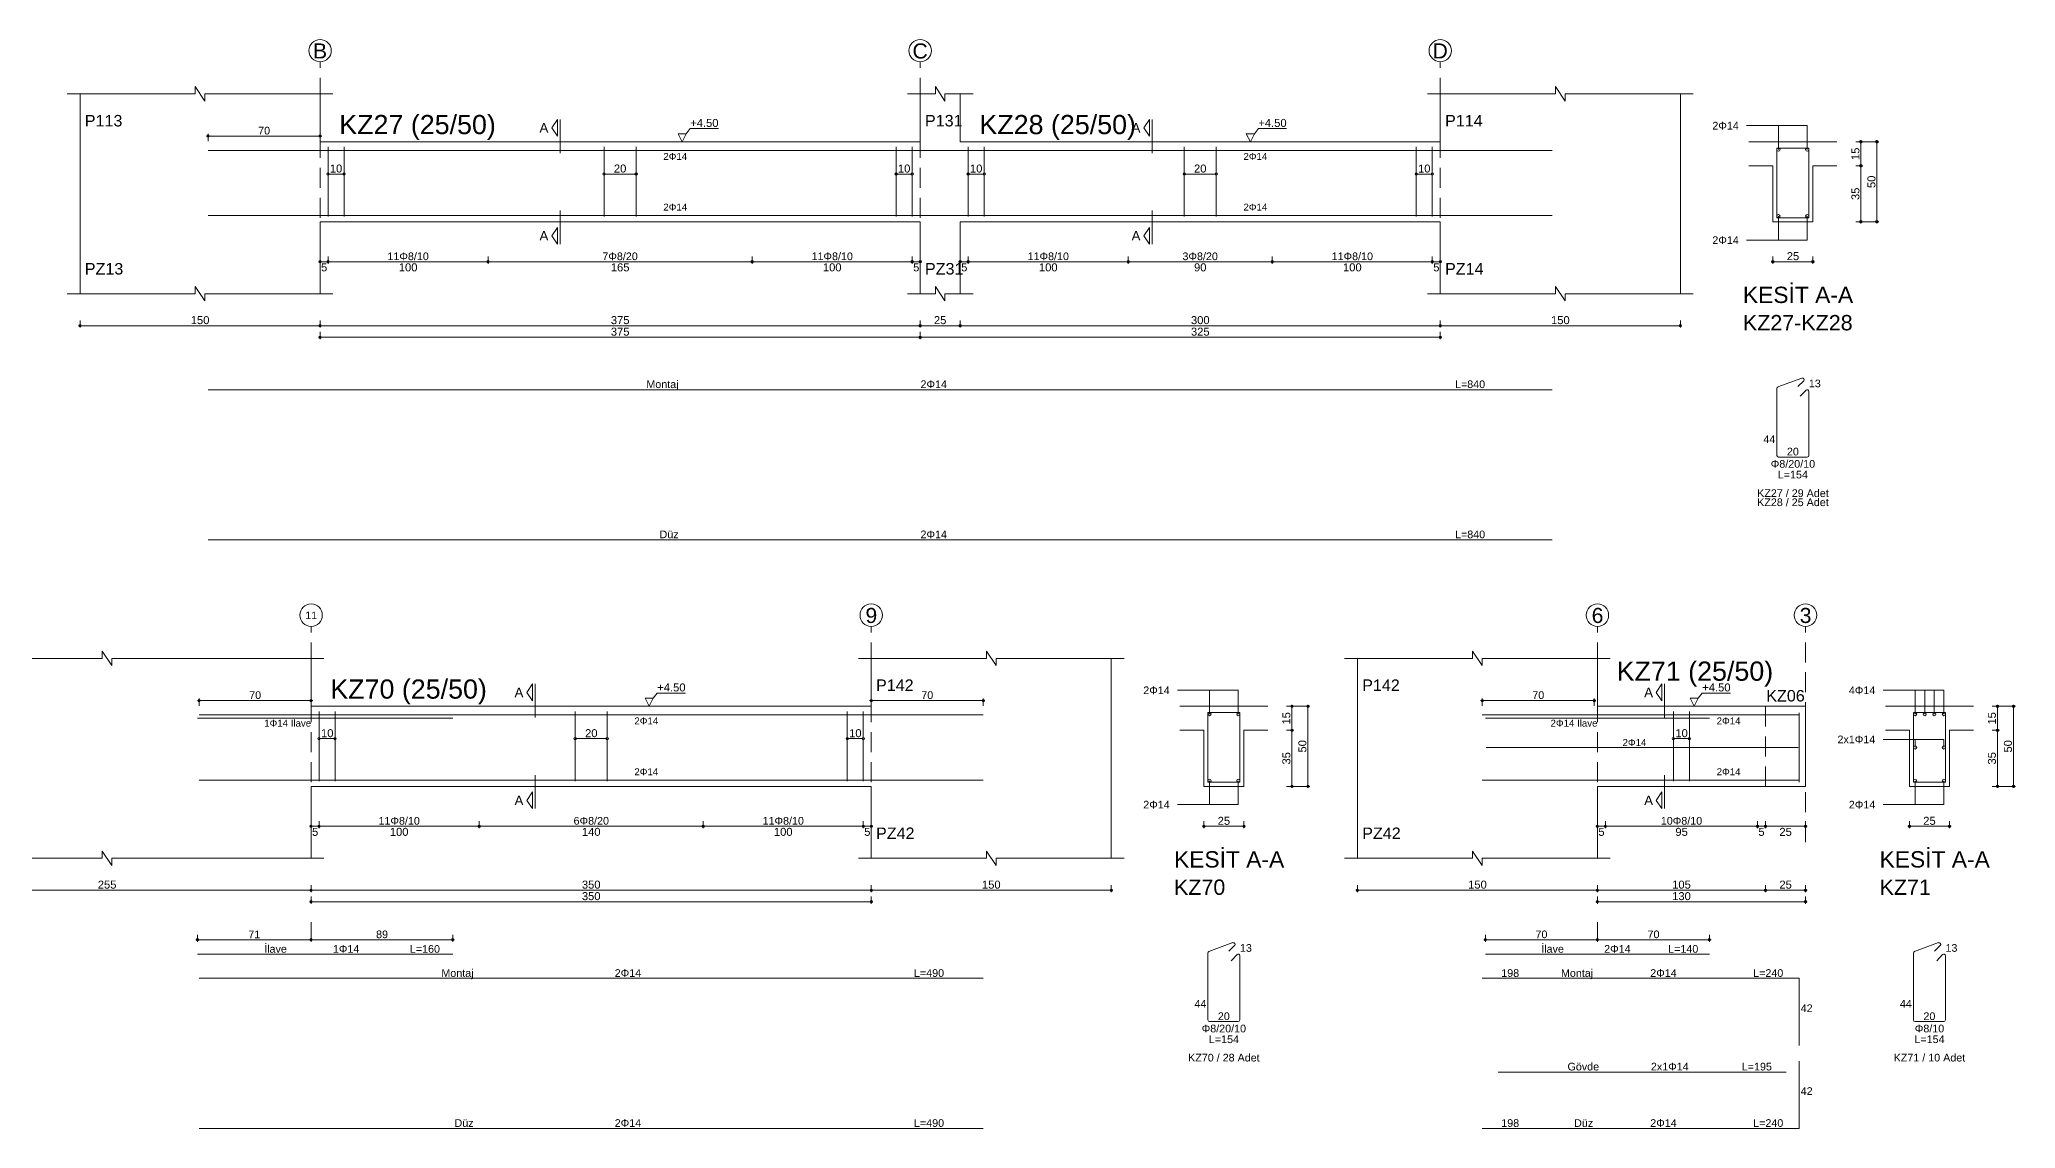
# Model space of a CAD drawing. Header units: millimetres. Extents: x 2232 to 85269, y -3593 to 5869.
# Drawn here: x 28420 to 30272, y -1397 to -375 of the extents above; entities that cross this region are included whole.
import ezdxf

# ---------------------------------------------------------------- set-up
doc = ezdxf.new("R2010")
doc.units = ezdxf.units.MM
doc.linetypes.add('DASHDOT2', pattern=[12.7, 6.35, -3.175, 0, -3.175])
doc.linetypes.add('DASHED4', pattern=[18.75, 12.5, -6.25])
doc.layers.add('aks', color=251, linetype='DASHDOT2', lineweight=35)
for name, color, linetype in [('Donatı Topl. Uzun. Yazısı', 7, 'Continuous'), ('Donatı Uz. Yazısı', 7, 'Continuous'), ('Donatı Yazısı', 7, 'Continuous'), ('Donatı Çizgisi', 7, 'Continuous'), ('Kiriş', 7, 'Continuous'), ('Standart', 7, 'Continuous'), ('Ölçülendirme', 7, 'Continuous')]:
    doc.layers.add(name, color=color, linetype=linetype)
doc.styles.add('arial_1_18', font='arial.ttf', dxfattribs={"height": 0.2})

# ---------------------------------------------------------------- blocks, each defined once
blk = doc.blocks.new('IDE212Entity7291')
at = {"layer": 'aks', "color": 30, "linetype": 'DASHED4', "lineweight": 5}
for points in [[(16126.6, 2001.7), (16126.6, 2136.7)], [(16501.6, 2001.7), (16501.6, 2136.7)], [(16826.6, 2001.7), (16826.6, 2136.7)]]:
    blk.add_lwpolyline(points, dxfattribs=at)
at = {"layer": 'aks', "color": 1, "linetype": 'Continuous', "lineweight": 5}
for centre in [(16126.6, 2143.7), (16501.6, 2143.7), (16826.6, 2143.7)]:
    blk.add_circle(centre, 7, dxfattribs=at)
at = {"layer": 'Donatı Çizgisi', "color": 5, "linetype": 'Continuous', "lineweight": 5}
for points in [[(16056.6, 2081.3), (16896.6, 2081.3)], [(16131.6, 2039.9), (16131.6, 2083.5)], [(16141.6, 2039.9), (16141.6, 2083.5)], [(16304.1, 2039.9), (16304.1, 2083.5)], [(16324.1, 2039.9), (16324.1, 2083.5)], [(16486.6, 2039.9), (16486.6, 2083.5)], [(16496.6, 2039.9), (16496.6, 2083.5)], [(16531.6, 2039.9), (16531.6, 2083.5)], [(16541.6, 2039.9), (16541.6, 2083.5)], [(16666.6, 2039.9), (16666.6, 2083.5)], [(16686.6, 2039.9), (16686.6, 2083.5)], [(16811.6, 2039.9), (16811.6, 2083.5)], [(16821.6, 2039.9), (16821.6, 2083.5)], [(17036.9, 2039.2), (17036.9, 2082.8)], [(17036.9, 2082.8), (17056.9, 2082.8)], [(17056.9, 2039.2), (17056.9, 2082.8)], [(16056.6, 2040.7), (16896.6, 2040.7)], [(17036.9, 2039.2), (17056.9, 2039.2)], [(17037.6, 1933.4), (17052.6, 1938.9)], [(16056.6, 1931.7), (16896.6, 1931.7)], [(17036.9, 1890.6), (17036.9, 1932.5)], [(17050, 1933.6), (17053.7, 1937.2)], [(17051.4, 1927.7), (17055.2, 1931.5)], [(17056.9, 1890.6), (17056.9, 1930.7)], [(17038, 1889.6), (17055.9, 1889.6)], [(16056.6, 1837.8), (16896.6, 1837.8)]]:
    blk.add_lwpolyline(points, dxfattribs=at)
for centre in [(17037.9, 2081.8), (17055.9, 2081.8), (17037.9, 2040.2), (17055.9, 2040.2)]:
    blk.add_circle(centre, 1, dxfattribs=at)
for centre, start, end in [((17053, 1937.9), 315, 110), ((17038, 1932.5), 110, 180), ((17055.9, 1930.7), 0, 135), ((17038, 1890.6), 180, 270), ((17055.9, 1890.6), 270, 0)]:
    blk.add_arc(centre, 1.02, start, end, dxfattribs=at)
at = {"layer": 'Kiriş', "color": 1, "linetype": 'Continuous', "lineweight": 5}
for points in [[(15968.6, 2116.7), (16048.6, 2116.7)], [(15976.6, 1991.7), (15976.6, 2116.7)], [(16048.6, 2116.7), (16048.6, 2121.2)], [(16054.6, 2112.2), (16048.6, 2121.2)], [(16054.6, 2112.2), (16054.6, 2116.7)], [(16054.6, 2116.7), (16134.6, 2116.7)], [(16126.6, 2086.7), (16126.6, 2116.7)], [(16493.6, 2116.7), (16511.1, 2116.7)], [(16501.6, 2086.7), (16501.6, 2116.7)], [(16511.1, 2116.7), (16511.1, 2121.2)], [(16517.1, 2112.2), (16511.1, 2121.2)], [(16517.1, 2116.7), (16534.6, 2116.7)], [(16517.1, 2112.2), (16517.1, 2116.7)], [(16526.6, 2086.7), (16526.6, 2116.7)], [(16818.6, 2116.7), (16898.6, 2116.7)], [(16826.6, 2086.7), (16826.6, 2116.7)], [(16898.6, 2116.7), (16898.6, 2121.2)], [(16904.6, 2112.2), (16898.6, 2121.2)], [(16904.6, 2116.7), (16984.6, 2116.7)], [(16904.6, 2112.2), (16904.6, 2116.7)], [(16976.6, 1991.7), (16976.6, 2116.7)], [(16126.6, 2086.7), (16501.6, 2086.7)], [(16526.6, 2086.7), (16826.6, 2086.7)], [(17019.4, 2086.7), (17074.4, 2086.7)], [(17019.4, 2071.7), (17034.4, 2071.7)], [(17034.4, 2036.7), (17034.4, 2071.7)], [(17059.4, 2071.7), (17074.4, 2071.7)], [(17059.4, 2036.7), (17059.4, 2071.7)], [(16126.6, 2036.7), (16501.6, 2036.7)], [(16126.6, 1991.7), (16126.6, 2036.7)], [(16501.6, 1991.7), (16501.6, 2036.7)], [(16526.6, 2036.7), (16826.6, 2036.7)], [(16526.6, 1991.7), (16526.6, 2036.7)], [(16826.6, 1991.7), (16826.6, 2036.7)], [(17034.4, 2036.7), (17059.4, 2036.7)], [(15968.6, 1991.7), (16048.6, 1991.7)], [(16054.6, 1987.2), (16048.6, 1996.2)], [(16048.6, 1991.7), (16048.6, 1996.2)], [(16054.6, 1991.7), (16134.6, 1991.7)], [(16054.6, 1987.2), (16054.6, 1991.7)], [(16493.6, 1991.7), (16511.1, 1991.7)], [(16517.1, 1987.2), (16511.1, 1996.2)], [(16511.1, 1991.7), (16511.1, 1996.2)], [(16517.1, 1991.7), (16534.6, 1991.7)], [(16517.1, 1987.2), (16517.1, 1991.7)], [(16818.6, 1991.7), (16898.6, 1991.7)], [(16904.6, 1987.2), (16898.6, 1996.2)], [(16898.6, 1991.7), (16898.6, 1996.2)], [(16904.6, 1991.7), (16984.6, 1991.7)], [(16904.6, 1987.2), (16904.6, 1991.7)]]:
    blk.add_lwpolyline(points, dxfattribs=at)
at = {"layer": 'Ölçülendirme', "color": 1, "linetype": 'Continuous', "lineweight": 5}
for points in [[(16271.4, 2095.5), (16274.9, 2100.7)], [(16274.9, 2090.2), (16274.9, 2100.7)], [(16276.6, 2079.7), (16276.6, 2100.7)], [(16641.4, 2095.5), (16644.9, 2100.7)], [(16644.9, 2090.2), (16644.9, 2100.7)], [(16646.6, 2079.7), (16646.6, 2100.7)], [(16055.6, 2090.3), (16127.6, 2090.3)], [(16056.6, 2087.1), (16056.6, 2091.6)], [(16126.6, 2087.1), (16126.6, 2091.6)], [(16274.9, 2090.2), (16271.4, 2095.5)], [(16352.9, 2086.7), (16350.4, 2091.7)], [(16350.4, 2091.7), (16355.4, 2091.7)], [(16355.4, 2091.7), (16352.9, 2086.7)], [(16355.4, 2091.7), (16357.9, 2095)], [(16357.9, 2095), (16375.5, 2095)], [(16644.9, 2090.2), (16641.4, 2095.5)], [(16707.9, 2086.7), (16705.4, 2091.7)], [(16705.4, 2091.7), (16710.4, 2091.7)], [(16710.4, 2091.7), (16707.9, 2086.7)], [(16710.4, 2091.7), (16712.9, 2095)], [(16712.9, 2095), (16730.5, 2095)], [(17017.9, 2096.8), (17055.9, 2096.8)], [(17037.9, 2081.8), (17037.9, 2096.8)], [(17055.9, 2081.8), (17055.9, 2096.8)], [(17089.4, 2035.7), (17089.4, 2087.7)], [(17099.4, 2035.7), (17099.4, 2087.7)], [(16352.9, 2086.7), (16352.9, 2086.7)], [(16707.9, 2086.7), (16707.9, 2086.7)], [(17086.2, 2086.7), (17100.7, 2086.7)], [(16131.6, 2066.5), (16141.6, 2066.5)], [(16304.1, 2066.5), (16324.1, 2066.5)], [(16486.6, 2066.5), (16496.6, 2066.5)], [(16531.6, 2066.5), (16541.6, 2066.5)], [(16666.6, 2066.5), (16686.6, 2066.5)], [(16811.6, 2066.5), (16821.6, 2066.5)], [(17086.2, 2071.7), (17090.7, 2071.7)], [(16276.6, 2022.7), (16276.6, 2043.7)], [(16646.6, 2022.7), (16646.6, 2043.7)], [(17037.9, 2025.2), (17037.9, 2040.2)], [(17055.9, 2025.2), (17055.9, 2040.2)], [(16271.4, 2028), (16274.9, 2033.2)], [(16274.9, 2022.7), (16271.4, 2028)], [(16274.9, 2022.7), (16274.9, 2033.2)], [(16641.4, 2028), (16644.9, 2033.2)], [(16644.9, 2022.7), (16641.4, 2028)], [(16644.9, 2022.7), (16644.9, 2033.2)], [(17017.9, 2025.2), (17055.9, 2025.2)], [(17086.2, 2036.7), (17100.7, 2036.7)], [(16126.6, 2010.5), (16126.6, 2015)], [(16131.6, 2010.5), (16131.6, 2015)], [(16231.6, 2010.5), (16231.6, 2015)], [(16396.6, 2010.5), (16396.6, 2015)], [(16496.6, 2010.5), (16496.6, 2015)], [(16501.6, 2010.5), (16501.6, 2015)], [(16526.6, 2010.5), (16526.6, 2015)], [(16531.6, 2010.5), (16531.6, 2015)], [(16631.6, 2010.5), (16631.6, 2015)], [(16721.6, 2010.5), (16721.6, 2015)], [(16821.6, 2010.5), (16821.6, 2015)], [(16826.6, 2010.5), (16826.6, 2015)], [(17034.4, 2010.5), (17034.4, 2015)], [(17059.4, 2010.5), (17059.4, 2015)], [(16125.6, 2011.7), (16502.6, 2011.7)], [(16525.6, 2011.7), (16827.6, 2011.7)], [(17033.4, 2011.7), (17060.4, 2011.7)], [(15975.6, 1971.7), (16977.6, 1971.7)], [(15976.6, 1970.5), (15976.6, 1975)], [(16125.6, 1964.5), (16827.6, 1964.5)], [(16126.6, 1970.5), (16126.6, 1975)], [(16126.6, 1963.3), (16126.6, 1967.8)], [(16501.6, 1970.5), (16501.6, 1975)], [(16501.6, 1963.3), (16501.6, 1967.8)], [(16526.6, 1970.5), (16526.6, 1975)], [(16826.6, 1970.5), (16826.6, 1975)], [(16826.6, 1963.3), (16826.6, 1967.8)], [(16976.6, 1970.5), (16976.6, 1975)]]:
    blk.add_lwpolyline(points, dxfattribs=at)
for centre in [(16056.6, 2090.3), (16126.6, 2090.3), (17089.4, 2086.7), (17099.4, 2086.7), (16131.6, 2066.5), (16141.6, 2066.5), (16304.1, 2066.5), (16324.1, 2066.5), (16486.6, 2066.5), (16496.6, 2066.5), (16531.6, 2066.5), (16541.6, 2066.5), (16666.6, 2066.5), (16686.6, 2066.5), (16811.6, 2066.5), (16821.6, 2066.5), (17089.4, 2071.7), (17089.4, 2036.7), (17099.4, 2036.7), (16126.6, 2011.7), (16131.6, 2011.7), (16131.6, 2011.7), (16231.6, 2011.7), (16231.6, 2011.7), (16396.6, 2011.7), (16396.6, 2011.7), (16496.6, 2011.7), (16496.6, 2011.7), (16501.6, 2011.7), (16526.6, 2011.7), (16531.6, 2011.7), (16531.6, 2011.7), (16631.6, 2011.7), (16631.6, 2011.7), (16721.6, 2011.7), (16721.6, 2011.7), (16821.6, 2011.7), (16821.6, 2011.7), (16826.6, 2011.7), (17034.4, 2011.7), (17059.4, 2011.7), (15976.6, 1971.7), (16126.6, 1971.7), (16126.6, 1971.7), (16126.6, 1964.5), (16501.6, 1971.7), (16501.6, 1971.7), (16501.6, 1964.5), (16501.6, 1964.5), (16526.6, 1971.7), (16526.6, 1971.7), (16826.6, 1971.7), (16826.6, 1971.7), (16826.6, 1964.5), (16976.6, 1971.7)]:
    blk.add_circle(centre, 0.75, dxfattribs=at)
at = {"layer": 'aks', "color": 1, "linetype": 'Continuous', "lineweight": 5, "style": 'arial_1_18'}
for s, p in [('B', (16122.2, 2138.8)), ('C', (16496.8, 2138.8)), ('D', (16821.8, 2138.8))]:
    blk.add_text(s, height=9.45, dxfattribs=at).set_placement(p)
at = {"layer": 'Donatı Topl. Uzun. Yazısı', "color": 1, "linetype": 'Continuous', "lineweight": 5, "style": 'arial_1_18'}
for s, p in [('L=840', (16835.8, 1932.7)), ('L=154', (17037.5, 1876.2)), ('L=840', (16835.8, 1838.8))]:
    blk.add_text(s, height=4.8, dxfattribs=at).set_placement(p)
at = {"layer": 'Donatı Uz. Yazısı', "color": 1, "linetype": 'Continuous', "lineweight": 5, "style": 'arial_1_18'}
for s, p in [('13', (17056.9, 1933.2)), ('44', (17028.5, 1898.3)), ('20', (17043.2, 1890.6))]:
    blk.add_text(s, height=4.8, dxfattribs=at).set_placement(p)
at = {"layer": 'Donatı Yazısı', "color": 5, "linetype": 'Continuous', "lineweight": 5, "style": 'arial_1_18'}
for s, p in [('2Φ14', (16996.6, 2094.4)), ('2Φ14', (16996.6, 2022.8)), ('2Φ14', (16501.8, 1932.7)), ('Φ8/20/10', (17033.1, 1882.9)), ('KZ27 / 29 Adet', (17024.6, 1864.6)), ('KZ28 / 25 Adet', (17024.6, 1858.9)), ('2Φ14', (16501.8, 1838.8))]:
    blk.add_text(s, height=4.8, dxfattribs=at).set_placement(p)
for p in [(16341.1, 2075.4), (16703.6, 2075.4), (16341.1, 2043.7), (16703.6, 2043.7)]:
    blk.add_text('2Φ14', height=4.32, rotation=360, dxfattribs=at).set_placement(p)
at = {"layer": 'Donatı Yazısı', "color": 1, "linetype": 'Continuous', "lineweight": 5, "style": 'arial_1_18'}
for s, p in [('Montaj', (16330.5, 1932.7)), ('Düz', (16338.7, 1838.8))]:
    blk.add_text(s, height=4.8, dxfattribs=at).set_placement(p)
at = {"layer": 'Kiriş', "color": 1, "linetype": 'Continuous', "lineweight": 5, "style": 'arial_1_18'}
for s, height, p in [('P113', 7.2, (15979.6, 2096.3)), ('KZ27 (25/50)', 12, (16138.6, 2091.5)), ('P131', 7.2, (16504.6, 2096.3)), ('KZ28 (25/50)', 12, (16538.6, 2091.5)), ('P114', 7.2, (16829.6, 2096.3)), ('PZ13', 7.2, (15979.6, 2003.7)), ('PZ31', 7.2, (16504.6, 2003.7)), ('PZ14', 7.2, (16829.6, 2003.7)), ('KESİT A-A', 10.2, (17015.7, 1985.9)), ('KZ27-KZ28', 9.6, (17015.7, 1968.8))]:
    blk.add_text(s, height=height, dxfattribs=at).set_placement(p)
at = {"layer": 'Ölçülendirme', "color": 1, "linetype": 'Continuous', "lineweight": 5, "style": 'arial_1_18'}
for s, height, p in [('+4.50', 5, (16357.9, 2096)), ('+4.50', 5, (16712.9, 2096)), ('70', 4.8, (16087.9, 2091.3)), ('A', 5.95, (16263.7, 2092.5)), ('A', 5.95, (16633.7, 2092.5)), ('A', 5.95, (16263.7, 2025)), ('A', 5.95, (16633.7, 2025)), ('25', 5, (17043.1, 2012.7)), ('5', 5, (16127.2, 2005.7)), ('100', 5, (16175.8, 2005.7)), ('165', 5, (16308.3, 2005.7)), ('100', 5, (16440.8, 2005.7)), ('5', 5, (16497.2, 2005.7)), ('5', 5, (16527.2, 2005.7)), ('100', 5, (16575.8, 2005.7)), ('90', 5, (16672.7, 2005.7)), ('100', 5, (16765.8, 2005.7)), ('5', 5, (16822.2, 2005.7)), ('150', 5, (16045.8, 1972.7)), ('375', 5, (16308.3, 1972.7)), ('25', 5, (16510.2, 1972.7)), ('300', 5, (16670.8, 1972.7)), ('150', 5, (16895.8, 1972.7)), ('375', 5, (16308.3, 1965.5)), ('325', 5, (16670.8, 1965.5))]:
    blk.add_text(s, height=height, dxfattribs=at).set_placement(p)
for s, rotation, p in [('15', 90, (17088.5, 2075.3)), ('10', 360, (16132.7, 2067.5)), ('20', 360, (16310.2, 2067.5)), ('10', 360, (16487.7, 2067.5)), ('10', 360, (16532.7, 2067.5)), ('20', 360, (16672.7, 2067.5)), ('10', 360, (16812.7, 2067.5)), ('50', 90, (17098.5, 2057.8)), ('35', 90, (17088.5, 2050.3))]:
    blk.add_text(s, height=5, rotation=rotation, dxfattribs=at).set_placement(p)
at = {"layer": 'Ölçülendirme', "color": 5, "linetype": 'Continuous', "lineweight": 5, "style": 'arial_1_18'}
for s, p in [('11Φ8/10', (16168.7, 2012.7)), ('7Φ8/20', (16303, 2012.7)), ('11Φ8/10', (16433.7, 2012.7)), ('11Φ8/10', (16568.7, 2012.7)), ('3Φ8/20', (16665.5, 2012.7)), ('11Φ8/10', (16758.7, 2012.7))]:
    blk.add_text(s, height=4.8, dxfattribs=at).set_placement(p)
blk = doc.blocks.new('IDE212Entity7321')
at = {"layer": 'aks', "color": 30, "linetype": 'DASHED4', "lineweight": 5}
for points in [[(16121, 1648.7), (16121, 1783.7)], [(16471, 1648.7), (16471, 1783.7)], [(16121, 1587.7), (16121, 1598.7)]]:
    blk.add_lwpolyline(points, dxfattribs=at)
at = {"layer": 'aks', "color": 1, "linetype": 'Continuous', "lineweight": 5}
for centre in [(16121, 1790.7), (16471, 1790.7)]:
    blk.add_circle(centre, 7, dxfattribs=at)
at = {"layer": 'Donatı Çizgisi', "color": 5, "linetype": 'Continuous', "lineweight": 5}
for points in [[(16126, 1686.9), (16126, 1730.5)], [(16136, 1686.9), (16136, 1730.5)], [(16286, 1686.9), (16286, 1730.5)], [(16306, 1686.9), (16306, 1730.5)], [(16456, 1686.9), (16456, 1730.5)], [(16466, 1686.9), (16466, 1730.5)], [(16681.4, 1686.2), (16681.4, 1729.8)], [(16681.4, 1729.8), (16701.4, 1729.8)], [(16701.4, 1686.2), (16701.4, 1729.8)], [(16050, 1726.3), (16209.5, 1726.3)], [(16051, 1728.3), (16541, 1728.3)], [(16051, 1687.6), (16541, 1687.6)], [(16681.4, 1686.2), (16701.4, 1686.2)], [(16682, 1580.4), (16697, 1585.9)], [(16694.5, 1580.5), (16698.1, 1584.2)], [(16050, 1578.7), (16209.5, 1578.7)], [(16681.4, 1537.6), (16681.4, 1579.4)], [(16695.9, 1574.6), (16699.6, 1578.4)], [(16701.4, 1537.6), (16701.4, 1577.7)], [(16051, 1563.6), (16541, 1563.6)], [(16682.4, 1536.6), (16700.3, 1536.6)], [(16051, 1469.7), (16541, 1469.7)]]:
    blk.add_lwpolyline(points, dxfattribs=at)
for centre in [(16682.4, 1728.8), (16700.4, 1728.8), (16682.4, 1687.2), (16700.4, 1687.2)]:
    blk.add_circle(centre, 1, dxfattribs=at)
for centre, start, end in [((16697.4, 1584.9), 315, 110), ((16682.4, 1579.4), 110, 180), ((16700.3, 1577.7), 0, 135), ((16682.4, 1537.6), 180, 270), ((16700.3, 1537.6), 270, 0)]:
    blk.add_arc(centre, 1.02, start, end, dxfattribs=at)
at = {"layer": 'Kiriş', "color": 1, "linetype": 'Continuous', "lineweight": 5}
for points in [[(15990.5, 1763.7), (15990.5, 1768.2)], [(15996.5, 1759.2), (15990.5, 1768.2)], [(16543, 1763.7), (16543, 1768.2)], [(16549, 1759.2), (16543, 1768.2)], [(15858, 1763.7), (15990.5, 1763.7)], [(15866, 1638.7), (15866, 1763.7)], [(15996.5, 1759.2), (15996.5, 1763.7)], [(15996.5, 1763.7), (16129, 1763.7)], [(16121, 1733.7), (16121, 1763.7)], [(16463, 1763.7), (16543, 1763.7)], [(16471, 1733.7), (16471, 1763.7)], [(16549, 1763.7), (16629, 1763.7)], [(16549, 1759.2), (16549, 1763.7)], [(16621, 1638.7), (16621, 1763.7)], [(16121, 1733.7), (16471, 1733.7)], [(16663.9, 1733.7), (16718.9, 1733.7)], [(16663.9, 1718.7), (16678.9, 1718.7)], [(16678.9, 1683.6), (16678.9, 1718.7)], [(16703.9, 1718.7), (16718.9, 1718.7)], [(16703.9, 1683.6), (16703.9, 1718.7)], [(16121, 1683.6), (16471, 1683.6)], [(16121, 1638.7), (16121, 1683.6)], [(16471, 1638.7), (16471, 1683.6)], [(16678.9, 1683.6), (16703.9, 1683.6)], [(15996.5, 1634.2), (15990.5, 1643.2)], [(15990.5, 1638.7), (15990.5, 1643.2)], [(16549, 1634.2), (16543, 1643.2)], [(16543, 1638.7), (16543, 1643.2)], [(15858, 1638.7), (15990.5, 1638.7)], [(15996.5, 1638.7), (16129, 1638.7)], [(15996.5, 1634.2), (15996.5, 1638.7)], [(16463, 1638.7), (16543, 1638.7)], [(16549, 1638.7), (16629, 1638.7)], [(16549, 1634.2), (16549, 1638.7)]]:
    blk.add_lwpolyline(points, dxfattribs=at)
at = {"layer": 'Ölçülendirme', "color": 1, "linetype": 'Continuous', "lineweight": 5}
for points in [[(16255.8, 1742.4), (16259.3, 1747.7)], [(16259.3, 1737.2), (16255.8, 1742.4)], [(16259.3, 1737.2), (16259.3, 1747.7)], [(16261, 1726.7), (16261, 1747.7)], [(16334.8, 1738.7), (16337.3, 1742)], [(16337.3, 1742), (16355, 1742)], [(16662.4, 1743.8), (16700.4, 1743.8)], [(16682.4, 1728.8), (16682.4, 1743.8)], [(16700.4, 1728.8), (16700.4, 1743.8)], [(16050, 1737.3), (16122, 1737.3)], [(16051, 1734), (16051, 1738.5)], [(16121, 1734), (16121, 1738.5)], [(16332.3, 1733.7), (16329.8, 1738.7)], [(16329.8, 1738.7), (16334.8, 1738.7)], [(16334.8, 1738.7), (16332.3, 1733.7)], [(16332.3, 1733.7), (16332.3, 1733.7)], [(16470, 1737.3), (16542, 1737.3)], [(16471, 1734), (16471, 1738.5)], [(16541, 1734), (16541, 1738.5)], [(16730.6, 1733.7), (16745.1, 1733.7)], [(16733.9, 1682.7), (16733.9, 1734.7)], [(16743.9, 1682.7), (16743.9, 1734.7)], [(16730.6, 1718.7), (16735.1, 1718.7)], [(16126, 1713.5), (16136, 1713.5)], [(16286, 1713.5), (16306, 1713.5)], [(16456, 1713.5), (16466, 1713.5)], [(16255.8, 1674.9), (16259.3, 1680.2)], [(16259.3, 1669.7), (16259.3, 1680.2)], [(16261, 1669.7), (16261, 1690.7)], [(16682.4, 1672.2), (16682.4, 1687.2)], [(16700.4, 1672.2), (16700.4, 1687.2)], [(16730.6, 1683.6), (16745.1, 1683.6)], [(16259.3, 1669.7), (16255.8, 1674.9)], [(16662.4, 1672.2), (16700.4, 1672.2)], [(16120, 1658.7), (16472, 1658.7)], [(16121, 1657.4), (16121, 1661.9)], [(16126, 1657.4), (16126, 1661.9)], [(16226, 1657.4), (16226, 1661.9)], [(16366, 1657.4), (16366, 1661.9)], [(16466, 1657.4), (16466, 1661.9)], [(16471, 1657.4), (16471, 1661.9)], [(16677.9, 1658.7), (16704.9, 1658.7)], [(16678.9, 1657.4), (16678.9, 1661.9)], [(16703.9, 1657.4), (16703.9, 1661.9)], [(15865, 1618.7), (16622, 1618.7)], [(15866, 1617.4), (15866, 1621.9)], [(16121, 1617.4), (16121, 1621.9)], [(16471, 1617.4), (16471, 1621.9)], [(16621, 1617.4), (16621, 1621.9)], [(16120, 1611.5), (16472, 1611.5)], [(16121, 1610.2), (16121, 1614.7)], [(16471, 1610.2), (16471, 1614.7)], [(16049, 1587.7), (16122, 1587.7)], [(16050, 1586.4), (16050, 1590.9)], [(16120, 1587.7), (16210.5, 1587.7)], [(16121, 1586.4), (16121, 1590.9)], [(16121, 1586.4), (16121, 1590.9)], [(16209.5, 1586.4), (16209.5, 1590.9)]]:
    blk.add_lwpolyline(points, dxfattribs=at)
for centre in [(16051, 1737.3), (16121, 1737.3), (16471, 1737.3), (16541, 1737.3), (16733.9, 1733.7), (16743.9, 1733.7), (16733.9, 1718.7), (16126, 1713.5), (16136, 1713.5), (16286, 1713.5), (16306, 1713.5), (16456, 1713.5), (16466, 1713.5), (16733.9, 1683.6), (16743.9, 1683.6), (16121, 1658.7), (16126, 1658.7), (16126, 1658.7), (16226, 1658.7), (16226, 1658.7), (16366, 1658.7), (16366, 1658.7), (16466, 1658.7), (16466, 1658.7), (16471, 1658.7), (16678.9, 1658.7), (16703.9, 1658.7), (15866, 1618.7), (16121, 1618.7), (16121, 1618.7), (16471, 1618.7), (16471, 1618.7), (16621, 1618.7), (16121, 1611.5), (16471, 1611.5), (16050, 1587.7), (16121, 1587.7), (16121, 1587.7), (16209.5, 1587.7)]:
    blk.add_circle(centre, 0.75, dxfattribs=at)
at = {"layer": 'aks', "color": 1, "linetype": 'Continuous', "lineweight": 5, "style": 'arial_1_18'}
for s, height, p in [('11', 4.73, (16117.4, 1788.2)), ('9', 9.45, (16467.4, 1785.8))]:
    blk.add_text(s, height=height, dxfattribs=at).set_placement(p)
at = {"layer": 'Donatı Topl. Uzun. Yazısı', "color": 1, "linetype": 'Continuous', "lineweight": 5, "style": 'arial_1_18'}
for s, p in [('L=160', (16182.7, 1579.6)), ('L=490', (16497.7, 1564.5)), ('L=154', (16682, 1523.1)), ('L=490', (16497.7, 1470.7))]:
    blk.add_text(s, height=4.8, dxfattribs=at).set_placement(p)
at = {"layer": 'Donatı Uz. Yazısı', "color": 1, "linetype": 'Continuous', "lineweight": 5, "style": 'arial_1_18'}
for s, p in [('13', (16701.4, 1580.2)), ('44', (16673, 1545.3)), ('20', (16687.6, 1537.5))]:
    blk.add_text(s, height=4.8, dxfattribs=at).set_placement(p)
at = {"layer": 'Donatı Yazısı', "color": 5, "linetype": 'Continuous', "lineweight": 5, "style": 'arial_1_18'}
for s, height, p in [('2Φ14', 4.8, (16641, 1741.3)), ('1Φ14 İlave', 4.32, (16091.7, 1721)), ('2Φ14', 4.8, (16641, 1669.8)), ('1Φ14', 4.8, (16134.6, 1579.6)), ('2Φ14', 4.8, (16310.7, 1564.5)), ('Φ8/20/10', 4.8, (16677.5, 1529.8)), ('KZ70 / 28 Adet', 4.8, (16669, 1511.6)), ('2Φ14', 4.8, (16310.7, 1470.7))]:
    blk.add_text(s, height=height, dxfattribs=at).set_placement(p)
for p in [(16323, 1722.4), (16323, 1690.6)]:
    blk.add_text('2Φ14', height=4.32, rotation=360, dxfattribs=at).set_placement(p)
at = {"layer": 'Donatı Yazısı', "color": 1, "linetype": 'Continuous', "lineweight": 5, "style": 'arial_1_18'}
for s, p in [('İlave', (16091.7, 1579.6)), ('Montaj', (16202.4, 1564.5)), ('Düz', (16210.6, 1470.7))]:
    blk.add_text(s, height=4.8, dxfattribs=at).set_placement(p)
at = {"layer": 'Kiriş', "color": 1, "linetype": 'Continuous', "lineweight": 5, "style": 'arial_1_18'}
for s, height, p in [('P141', 7.2, (15869, 1743.3)), ('KZ70 (25/50)', 12, (16133, 1738.5)), ('P142', 7.2, (16474, 1743.3)), ('PZ41', 7.2, (15869, 1650.7)), ('PZ42', 7.2, (16474, 1650.7)), ('KESİT A-A', 10.2, (16660.2, 1632.9)), ('KZ70', 9.6, (16660.2, 1615.8))]:
    blk.add_text(s, height=height, dxfattribs=at).set_placement(p)
at = {"layer": 'Ölçülendirme', "color": 1, "linetype": 'Continuous', "lineweight": 5, "style": 'arial_1_18'}
for s, height, p in [('70', 4.8, (16082.3, 1738.3)), ('A', 5.95, (16248.1, 1739.4)), ('+4.50', 5, (16337.3, 1743)), ('70', 4.8, (16502.3, 1738.3)), ('A', 5.95, (16248.1, 1671.9)), ('5', 5, (16121.6, 1652.7)), ('100', 5, (16170.2, 1652.7)), ('140', 5, (16290.2, 1652.7)), ('100', 5, (16410.2, 1652.7)), ('5', 5, (16466.6, 1652.7)), ('25', 5, (16687.5, 1659.6)), ('255', 5, (15987.7, 1619.7)), ('350', 5, (16290.2, 1619.7)), ('350', 5, (16290.2, 1612.5)), ('150', 5, (16540.2, 1619.7))]:
    blk.add_text(s, height=height, dxfattribs=at).set_placement(p)
for s, rotation, p in [('15', 90, (16732.9, 1722.3)), ('10', 360, (16127.2, 1714.4)), ('20', 360, (16292.2, 1714.4)), ('10', 360, (16457.2, 1714.4)), ('35', 90, (16732.9, 1697.3)), ('50', 90, (16742.9, 1704.8))]:
    blk.add_text(s, height=5, rotation=rotation, dxfattribs=at).set_placement(p)
at = {"layer": 'Ölçülendirme', "color": 5, "linetype": 'Continuous', "lineweight": 5, "style": 'arial_1_18'}
for s, p in [('11Φ8/10', (16163.1, 1659.7)), ('6Φ8/20', (16285, 1659.7)), ('11Φ8/10', (16403.1, 1659.7)), ('71', (16081.8, 1588.7)), ('89', (16161.6, 1588.7))]:
    blk.add_text(s, height=4.8, dxfattribs=at).set_placement(p)
blk = doc.blocks.new('IDE212Entity7322')
at = {"layer": 'aks', "color": 30, "linetype": 'DASHED4', "lineweight": 5}
for points in [[(16924.8, 1648.7), (16924.8, 1783.7)], [(17054.8, 1648.7), (17054.8, 1783.7)], [(16924.8, 1587.7), (16924.8, 1598.7)]]:
    blk.add_lwpolyline(points, dxfattribs=at)
at = {"layer": 'aks', "color": 1, "linetype": 'Continuous', "lineweight": 5}
for centre in [(16924.8, 1790.7), (17054.8, 1790.7)]:
    blk.add_circle(centre, 7, dxfattribs=at)
at = {"layer": 'Donatı Çizgisi', "color": 5, "linetype": 'Continuous', "lineweight": 5}
for points in [[(16972.3, 1686.9), (16972.3, 1730.5)], [(16982.3, 1686.9), (16982.3, 1730.5)], [(17050.8, 1686.3), (17050.8, 1729.7)], [(17122.3, 1686.2), (17122.3, 1729.8)], [(17122.3, 1729.8), (17142.3, 1729.8)], [(17142.3, 1686.2), (17142.3, 1729.8)], [(16852.8, 1728.3), (17050.8, 1728.3)], [(16854.8, 1726.3), (16994.8, 1726.3)], [(16855.3, 1708), (17050.3, 1708)], [(16852.8, 1687.6), (17050.8, 1687.6)], [(17122.3, 1686.2), (17142.3, 1686.2)], [(17122.9, 1580.4), (17137.9, 1585.9)], [(17135.4, 1580.5), (17139, 1584.2)], [(16854.8, 1578.7), (16994.8, 1578.7)], [(17122.3, 1537.6), (17122.3, 1579.4)], [(17136.8, 1574.6), (17140.5, 1578.4)], [(17142.3, 1537.6), (17142.3, 1577.7)], [(16852.8, 1563.6), (17050.8, 1563.6)], [(17050.8, 1521.5), (17050.8, 1563.6)], [(17123.3, 1536.6), (17141.2, 1536.6)], [(17050.8, 1469.7), (17050.8, 1511.7)], [(16862.8, 1505), (17042.8, 1505)], [(16852.8, 1469.7), (17050.8, 1469.7)]]:
    blk.add_lwpolyline(points, dxfattribs=at)
for centre in [(17123.3, 1728.8), (17129.3, 1728.8), (17135.3, 1728.8), (17141.3, 1728.8), (17123.3, 1708), (17141.3, 1708), (17123.3, 1687.2), (17141.3, 1687.2)]:
    blk.add_circle(centre, 1, dxfattribs=at)
for centre, start, end in [((17138.3, 1584.9), 315, 110), ((17123.3, 1579.4), 110, 180), ((17141.2, 1577.7), 0, 135), ((17123.3, 1537.6), 180, 270), ((17141.2, 1537.6), 270, 0)]:
    blk.add_arc(centre, 1.02, start, end, dxfattribs=at)
at = {"layer": 'Kiriş', "color": 1, "linetype": 'Continuous', "lineweight": 5}
for points in [[(16846.8, 1763.7), (16846.8, 1768.2)], [(16852.8, 1759.2), (16846.8, 1768.2)], [(16766.8, 1763.7), (16846.8, 1763.7)], [(16774.8, 1638.7), (16774.8, 1763.7)], [(16852.8, 1759.2), (16852.8, 1763.7)], [(16852.8, 1763.7), (16932.8, 1763.7)], [(16924.8, 1733.7), (16924.8, 1763.7)], [(16924.8, 1733.7), (17054.8, 1733.7)], [(17054.8, 1683.6), (17054.8, 1733.7)], [(17104.8, 1733.7), (17159.8, 1733.7)], [(17104.8, 1718.7), (17119.8, 1718.7)], [(17119.8, 1683.6), (17119.8, 1718.7)], [(17144.8, 1718.7), (17159.8, 1718.7)], [(17144.8, 1683.6), (17144.8, 1718.7)], [(16924.8, 1683.6), (17054.8, 1683.6)], [(16924.8, 1638.7), (16924.8, 1683.6)], [(17119.8, 1683.6), (17144.8, 1683.6)], [(16852.8, 1634.2), (16846.8, 1643.2)], [(16846.8, 1638.7), (16846.8, 1643.2)], [(16766.8, 1638.7), (16846.8, 1638.7)], [(16852.8, 1638.7), (16932.8, 1638.7)], [(16852.8, 1634.2), (16852.8, 1638.7)]]:
    blk.add_lwpolyline(points, dxfattribs=at)
at = {"layer": 'Kiriş', "color": 1, "linetype": 'DASHED4', "lineweight": 5}
for points in [[(17029.8, 1683.6), (17029.8, 1733.7)], [(17054.8, 1683.6), (17054.8, 1733.7)]]:
    blk.add_lwpolyline(points, dxfattribs=at)
at = {"layer": 'Ölçülendirme', "color": 1, "linetype": 'Continuous', "lineweight": 5}
for points in [[(16961.6, 1742.4), (16965.1, 1747.7)], [(16965.1, 1737.2), (16961.6, 1742.4)], [(16965.1, 1737.2), (16965.1, 1747.7)], [(16966.8, 1726.7), (16966.8, 1747.7)], [(16987.8, 1738.7), (16990.3, 1742)], [(16990.3, 1742), (17008, 1742)], [(17103.3, 1743.8), (17141.3, 1743.8)], [(17123.3, 1728.8), (17123.3, 1743.8)], [(17129.3, 1728.8), (17129.3, 1743.8)], [(17135.3, 1728.8), (17135.3, 1743.8)], [(17141.3, 1728.8), (17141.3, 1743.8)], [(16851.8, 1737.3), (16923.8, 1737.3)], [(16852.8, 1734), (16852.8, 1738.5)], [(16922.8, 1734), (16922.8, 1738.5)], [(16985.3, 1733.7), (16982.8, 1738.7)], [(16982.8, 1738.7), (16987.8, 1738.7)], [(16987.8, 1738.7), (16985.3, 1733.7)], [(16985.3, 1733.7), (16985.3, 1733.7)], [(17171.5, 1733.7), (17186, 1733.7)], [(17174.8, 1682.7), (17174.8, 1734.7)], [(17184.8, 1682.7), (17184.8, 1734.7)], [(17171.5, 1718.7), (17176, 1718.7)], [(16972.3, 1713.5), (16982.3, 1713.5)], [(17103.3, 1713), (17141.3, 1713)], [(17123.3, 1708), (17123.3, 1713)], [(17141.3, 1708), (17141.3, 1713)], [(16961.6, 1674.9), (16965.1, 1680.2)], [(16965.1, 1669.7), (16965.1, 1680.2)], [(16966.8, 1669.7), (16966.8, 1690.7)], [(17123.3, 1672.2), (17123.3, 1687.2)], [(17141.3, 1672.2), (17141.3, 1687.2)], [(17171.5, 1683.6), (17186, 1683.6)], [(16965.1, 1669.7), (16961.6, 1674.9)], [(17103.3, 1672.2), (17141.3, 1672.2)], [(16923.8, 1658.7), (17055.8, 1658.7)], [(16924.8, 1657.4), (16924.8, 1661.9)], [(16929.8, 1657.4), (16929.8, 1661.9)], [(17024.8, 1657.4), (17024.8, 1661.9)], [(17029.8, 1657.4), (17029.8, 1661.9)], [(17054.8, 1657.4), (17054.8, 1661.9)], [(17118.8, 1658.7), (17145.8, 1658.7)], [(17119.8, 1657.4), (17119.8, 1661.9)], [(17144.8, 1657.4), (17144.8, 1661.9)], [(16773.8, 1618.7), (17055.8, 1618.7)], [(16774.8, 1617.4), (16774.8, 1621.9)], [(16924.8, 1617.4), (16924.8, 1621.9)], [(17029.8, 1617.4), (17029.8, 1621.9)], [(17054.8, 1617.4), (17054.8, 1621.9)], [(16923.8, 1611.5), (17055.8, 1611.5)], [(16924.8, 1610.2), (16924.8, 1614.7)], [(17054.8, 1610.2), (17054.8, 1614.7)], [(16853.8, 1587.7), (16925.8, 1587.7)], [(16854.8, 1586.4), (16854.8, 1590.9)], [(16923.8, 1587.7), (16995.8, 1587.7)], [(16924.8, 1586.4), (16924.8, 1590.9)], [(16924.8, 1586.4), (16924.8, 1590.9)], [(16994.8, 1586.4), (16994.8, 1590.9)]]:
    blk.add_lwpolyline(points, dxfattribs=at)
for centre in [(16852.8, 1737.3), (16922.8, 1737.3), (17174.8, 1733.7), (17184.8, 1733.7), (17174.8, 1718.7), (16972.3, 1713.5), (16982.3, 1713.5), (17174.8, 1683.6), (17184.8, 1683.6), (16924.8, 1658.7), (16929.8, 1658.7), (16929.8, 1658.7), (17024.8, 1658.7), (17024.8, 1658.7), (17029.8, 1658.7), (17029.8, 1658.7), (17054.8, 1658.7), (17119.8, 1658.7), (17144.8, 1658.7), (16774.8, 1618.7), (16924.8, 1618.7), (16924.8, 1618.7), (17029.8, 1618.7), (17029.8, 1618.7), (17054.8, 1618.7), (16924.8, 1611.5), (17054.8, 1611.5), (16854.8, 1587.7), (16924.8, 1587.7), (16924.8, 1587.7), (16994.8, 1587.7)]:
    blk.add_circle(centre, 0.75, dxfattribs=at)
at = {"layer": 'aks', "color": 1, "linetype": 'Continuous', "lineweight": 5, "style": 'arial_1_18'}
for s, p in [('6', (16921.2, 1785.8)), ('3', (17051.2, 1785.8))]:
    blk.add_text(s, height=9.45, dxfattribs=at).set_placement(p)
at = {"layer": 'Donatı Topl. Uzun. Yazısı', "color": 1, "linetype": 'Continuous', "lineweight": 5, "style": 'arial_1_18'}
for s, p in [('L=140', (16969, 1579.6)), ('L=240', (17022.1, 1564.5)), ('L=154', (17122.9, 1523.1)), ('L=195', (17015, 1506)), ('L=240', (17022.1, 1470.7))]:
    blk.add_text(s, height=4.8, dxfattribs=at).set_placement(p)
at = {"layer": 'Donatı Uz. Yazısı', "color": 1, "linetype": 'Continuous', "lineweight": 5, "style": 'arial_1_18'}
for s, p in [('13', (17142.3, 1580.2)), ('198', (16864.7, 1564.5)), ('42', (17051.8, 1542.5)), ('44', (17113.8, 1545.3)), ('20', (17128.5, 1537.5)), ('42', (17051.8, 1490.7)), ('198', (16864.7, 1470.7))]:
    blk.add_text(s, height=4.8, dxfattribs=at).set_placement(p)
at = {"layer": 'Donatı Yazısı', "color": 5, "linetype": 'Continuous', "lineweight": 5, "style": 'arial_1_18'}
for s, height, p in [('4Φ14', 4.8, (17081.9, 1741.3)), ('2Φ14 İlave', 4.32, (16895.5, 1721)), ('2x1Φ14', 4.8, (17074.8, 1710.6)), ('2Φ14', 4.8, (17081.9, 1669.8)), ('2Φ14', 4.8, (16929, 1579.6)), ('2Φ14', 4.8, (16957.8, 1564.5)), ('Φ8/10', 4.8, (17123.1, 1529.8)), ('2x1Φ14', 4.8, (16958.2, 1506)), ('KZ71 / 10 Adet', 4.8, (17109.9, 1511.6)), ('2Φ14', 4.8, (16957.8, 1470.7))]:
    blk.add_text(s, height=height, dxfattribs=at).set_placement(p)
for p in [(16999.3, 1722.4), (16940.5, 1708.9), (16999.3, 1690.6)]:
    blk.add_text('2Φ14', height=4.32, rotation=360, dxfattribs=at).set_placement(p)
at = {"layer": 'Donatı Yazısı', "color": 1, "linetype": 'Continuous', "lineweight": 5, "style": 'arial_1_18'}
for s, p in [('İlave', (16889.7, 1579.6)), ('Montaj', (16902, 1564.5)), ('Gövde', (16906.1, 1506)), ('Düz', (16910.2, 1470.7))]:
    blk.add_text(s, height=4.8, dxfattribs=at).set_placement(p)
at = {"layer": 'Kiriş', "color": 1, "linetype": 'Continuous', "lineweight": 5, "style": 'arial_1_18'}
for s, height, p in [('KZ71 (25/50)', 12, (16936.8, 1749.7)), ('P142', 7.2, (16777.8, 1743.3)), ('KZ06', 7.2, (17030.3, 1736.7)), ('PZ42', 7.2, (16777.8, 1650.7)), ('KESİT A-A', 10.2, (17101.1, 1632.9)), ('KZ71', 9.6, (17101.1, 1615.8))]:
    blk.add_text(s, height=height, dxfattribs=at).set_placement(p)
at = {"layer": 'Ölçülendirme', "color": 1, "linetype": 'Continuous', "lineweight": 5, "style": 'arial_1_18'}
for s, height, p in [('70', 4.8, (16884.1, 1738.3)), ('A', 5.95, (16954, 1739.4)), ('+4.50', 5, (16990.3, 1743)), ('A', 5.95, (16954, 1671.9)), ('5', 5, (16925.4, 1652.7)), ('95', 5, (16973.5, 1652.7)), ('5', 5, (17025.4, 1652.7)), ('25', 5, (17038.5, 1652.7)), ('25', 5, (17128.4, 1659.6)), ('150', 5, (16844, 1619.7)), ('105', 5, (16971.5, 1619.7)), ('130', 5, (16971.5, 1612.5)), ('25', 5, (17038.5, 1619.7))]:
    blk.add_text(s, height=height, dxfattribs=at).set_placement(p)
for s, rotation, p in [('15', 90, (17173.8, 1722.3)), ('10', 360, (16973.5, 1714.4)), ('35', 90, (17173.8, 1697.3)), ('50', 90, (17183.8, 1704.8))]:
    blk.add_text(s, height=5, rotation=rotation, dxfattribs=at).set_placement(p)
at = {"layer": 'Ölçülendirme', "color": 5, "linetype": 'Continuous', "lineweight": 5, "style": 'arial_1_18'}
for s, p in [('10Φ8/10', (16964.4, 1659.7)), ('70', (16886.1, 1588.7)), ('70', (16956.1, 1588.7))]:
    blk.add_text(s, height=4.8, dxfattribs=at).set_placement(p)

msp = doc.modelspace()

# ---------------------------------------------------------------- block references
at = {"layer": 'Standart', "xscale": 1.5, "yscale": 1.5, "zscale": 1.5}
for name in ['IDE212Entity7291', 'IDE212Entity7321', 'IDE212Entity7322']:
    msp.add_blockref(name, (4492.9, -3601.1), dxfattribs=at)

doc.saveas('drawing.dxf')
